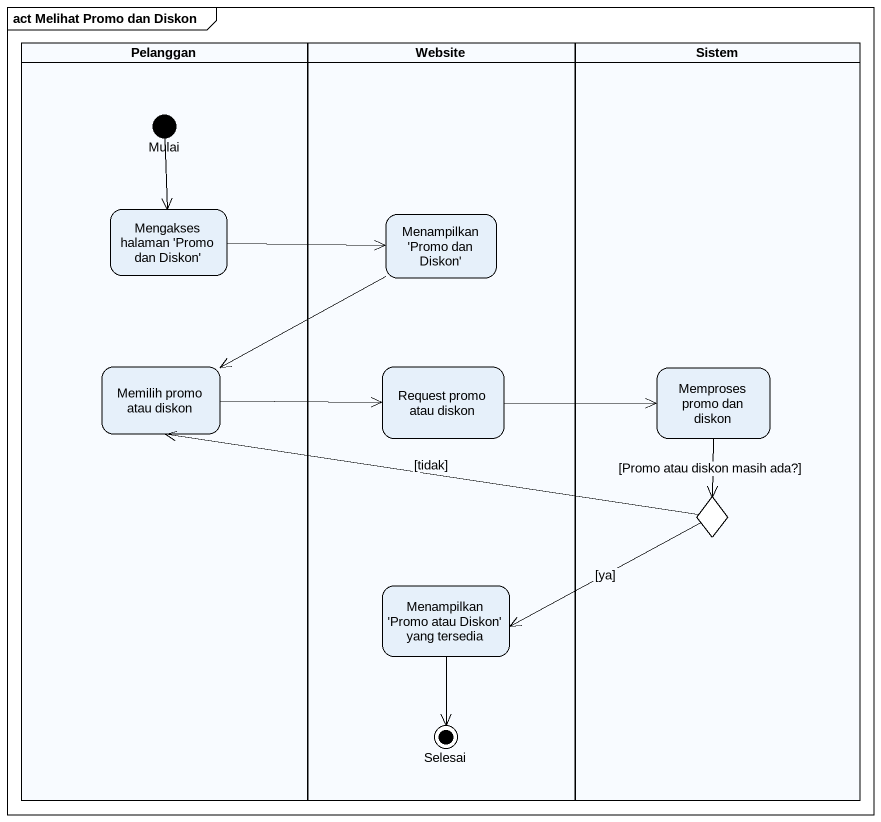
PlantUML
@startuml
mainframe act Melihat Promo dan Diskon
hide empty description
state Pelanggan <<partition>> {
  state Mulai <<start>>
  state "Mengakses halaman 'Promo dan Diskon'" as Mengakses_halaman_Promo_dan
  state "Memilih promo atau diskon" as Memilih_promo_atau_diskon
}
state Website <<partition>> {
  state "Menampilkan 'Promo dan Diskon'" as Menampilkan_Promo_dan_Diskon
  state "Request promo atau diskon" as Request_promo_atau_diskon
  state "Menampilkan 'Promo atau Diskon' yang tersedia" as Menampilkan_Promo_atau
  state Selesai <<end>>
}
state Sistem <<partition>> {
  state "Memproses promo dan diskon" as Memproses_promo_dan_diskon
  state choice1 <<choice>>
}
Mulai --> Mengakses_halaman_Promo_dan
Mengakses_halaman_Promo_dan -right-> Menampilkan_Promo_dan_Diskon
Menampilkan_Promo_dan_Diskon -left-> Memilih_promo_atau_diskon
Memilih_promo_atau_diskon -right-> Request_promo_atau_diskon
Request_promo_atau_diskon -right-> Memproses_promo_dan_diskon
Memproses_promo_dan_diskon --> choice1 : [Promo atau diskon masih ada?]
choice1 -left-> Memilih_promo_atau_diskon : [tidak]
choice1 -left-> Menampilkan_Promo_atau : [ya]
Menampilkan_Promo_atau --> Selesai
@enduml
